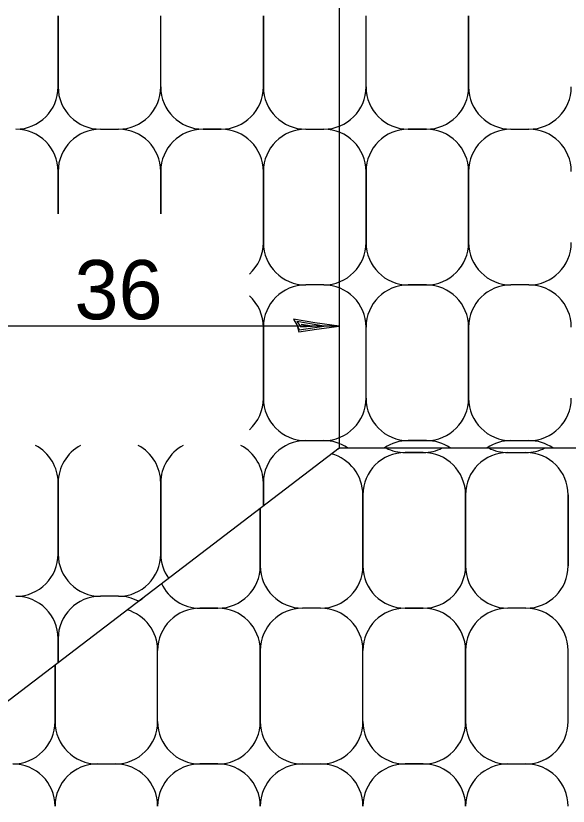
# Model space of a CAD drawing. Extents: x -0.02 to 2.83, y -0.09 to 1.83.
# Drawn here: x 1.0414 to 1.1502, y 0.8174 to 0.9732 of the extents above; entities that cross this region are included whole.
import ezdxf

# ---------------------------------------------------------------- set-up
doc = ezdxf.new("R2010")
doc.units = 0
doc.layers.add('RD_Pr_Roadway_Dimensions', color=7, linetype='Continuous')
doc.layers.add('SH_General_Details', color=7, linetype='Continuous')

msp = doc.modelspace()

# ---------------------------------------------------------------- linework, layer by layer
at = {"layer": 'RD_Pr_Roadway_Dimensions'}
msp.add_line((1.105056250916232, 0.9119754394094153), (1.0167229175833956, 0.9119754394094153), dxfattribs=at)
msp.add_lwpolyline([(1.0967912509111657, 0.9120987727249666), (1.0970695842569664, 0.910855439404647), (1.1005629175966576, 0.911390439391385), (1.105056250916232, 0.9119754394094153), (1.100257917589505, 0.912640439391385), (1.0960562509162322, 0.9133854393961534), (1.0967912509111657, 0.9120987727249666), (1.097161250915934, 0.9112771060670419), (1.1020379175810113, 0.9119854393998786), (1.096707917577584, 0.9129271060625717), (1.0974945842487707, 0.9118687727252647), (1.0997329175932302, 0.9120121060612305), (1.0975779175823523, 0.9123404393995805)], dxfattribs=at)
at = {"layer": 'SH_General_Details'}
for p, q in [((1.105056250916232, 1.0895654394033059), (1.105056250916232, 0.8879921060601874)), ((1.0496845842463867, 0.9591404393913849), (1.0496845842463867, 0.9731571060622736)), ((1.0496845842463867, 0.9731571060622736), (1.0496845842463867, 0.9591404393913849)), ((1.0496845842463867, 0.9731571060622736), (1.0496845842463867, 0.9591404393913849)), ((1.0699012509254708, 0.9591404393913849), (1.0699012509254708, 0.9731571060622736)), ((1.0699012509254708, 0.9591404393913849), (1.0699012509254708, 0.9731571060622736)), ((1.0699012509254708, 0.9591404393913849), (1.0699012509254708, 0.9731571060622736)), ((1.0901179175836935, 0.9591404393913849), (1.0901179175836935, 0.9731571060622736)), ((1.0901179175836935, 0.9731571060622736), (1.0901179175836935, 0.9591404393913849)), ((1.0901179175836935, 0.9731571060622736), (1.0901179175836935, 0.9591404393913849)), ((1.1103345842627779, 0.9591404393913849), (1.1103345842627779, 0.9731571060622736)), ((1.1103345842627779, 0.9591404393913849), (1.1103345842627779, 0.9731571060622736)), ((1.1103345842627779, 0.9591404393913849), (1.1103345842627779, 0.9731571060622736)), ((1.1305512509210005, 0.9591404393913849), (1.1305512509210005, 0.9731571060622736)), ((1.1305512509210005, 0.9731571060622736), (1.1305512509210005, 0.9591404393913849)), ((1.1305512509210005, 0.9731571060622736), (1.1305512509210005, 0.9591404393913849)), ((1.0580179175799682, 0.9508071060578033), (1.0615679175918893, 0.9508071060578033)), ((1.0580179175799682, 0.9508071060578033), (1.0615679175918893, 0.9508071060578033)), ((1.0782345842583074, 0.9508071060578033), (1.0817845842508569, 0.9508071060578033)), ((1.0782345842583074, 0.9508071060578033), (1.0817845842508569, 0.9508071060578033)), ((1.0817845842508569, 0.9508071060578033), (1.0782345842583074, 0.9508071060578033)), ((1.0984512509172752, 0.9508071060578033), (1.102001250929196, 0.9508071060578033)), ((1.0984512509172752, 0.9508071060578033), (1.102001250929196, 0.9508071060578033)), ((1.1186679175956145, 0.9508071060578033), (1.122217917588164, 0.9508071060578033)), ((1.1186679175956145, 0.9508071060578033), (1.122217917588164, 0.9508071060578033)), ((1.122217917588164, 0.9508071060578033), (1.1186679175956145, 0.9508071060578033)), ((1.1388845842545823, 0.9508071060578033), (1.1424345842463866, 0.9508071060578033)), ((1.1388845842545823, 0.9508071060578033), (1.1424345842463866, 0.9508071060578033)), ((1.0496845842463867, 0.9424737727249666), (1.0496845842463867, 0.9341587727273508)), ((1.0496845842463867, 0.9341587727273508), (1.0496845842463867, 0.9424737727249666)), ((1.0699012509254708, 0.9424737727249666), (1.0699012509254708, 0.9341587727273508)), ((1.0699012509254708, 0.9341587727273508), (1.0699012509254708, 0.9424737727249666)), ((1.0901179175836935, 0.9424737727249666), (1.0901179175836935, 0.9284571060741945)), ((1.0901179175836935, 0.9284571060741945), (1.0901179175836935, 0.9424737727249666)), ((1.1103345842627779, 0.9424737727249666), (1.1103345842627779, 0.9284571060741945)), ((1.1103345842627779, 0.9284571060741945), (1.1103345842627779, 0.9424737727249666)), ((1.1305512509210005, 0.9424737727249666), (1.1305512509210005, 0.9284571060741945)), ((1.1305512509210005, 0.9284571060741945), (1.1305512509210005, 0.9424737727249666)), ((1.102001250929196, 0.9201237727406129), (1.0984512509172752, 0.9201237727406129)), ((1.102001250929196, 0.9201237727406129), (1.0984512509172752, 0.9201237727406129)), ((1.1186679175956145, 0.9201237727406129), (1.122217917588164, 0.9201237727406129)), ((1.122217917588164, 0.9201237727406129), (1.1186679175956145, 0.9201237727406129)), ((1.1424345842463866, 0.9201237727406129), (1.1388845842545823, 0.9201237727406129)), ((1.1424345842463866, 0.9201237727406129), (1.1388845842545823, 0.9201237727406129)), ((1.0901179175836935, 0.8977737727368875), (1.0901179175836935, 0.9117904394070312)), ((1.0901179175836935, 0.9117904394070312), (1.0901179175836935, 0.8977737727368875)), ((1.0901179175836935, 0.9117904394070312), (1.0901179175836935, 0.8977737727368875)), ((1.1103345842627779, 0.8977737727368875), (1.1103345842627779, 0.9117904394070312)), ((1.1103345842627779, 0.8977737727368875), (1.1103345842627779, 0.9117904394070312)), ((1.1103345842627779, 0.8977737727368875), (1.1103345842627779, 0.9117904394070312)), ((1.1305512509210005, 0.8977737727368875), (1.1305512509210005, 0.9117904394070312)), ((1.1305512509210005, 0.9117904394070312), (1.1305512509210005, 0.8977737727368875)), ((1.1305512509210005, 0.9117904394070312), (1.1305512509210005, 0.8977737727368875)), ((1.0984512509172752, 0.8894404394033059), (1.102001250929196, 0.8894404394033059)), ((1.0984512509172752, 0.8894404394033059), (1.102001250929196, 0.8894404394033059)), ((1.1186679175956145, 0.8894404394033059), (1.122217917588164, 0.8894404394033059)), ((1.1186679175956145, 0.8894404394033059), (1.122217917588164, 0.8894404394033059)), ((1.122217917588164, 0.8894404394033059), (1.1186679175956145, 0.8894404394033059)), ((1.1388845842545823, 0.8894404394033059), (1.1424345842463866, 0.8894404394033059)), ((1.1388845842545823, 0.8894404394033059), (1.1424345842463866, 0.8894404394033059)), ((1.0167229175833956, 0.8205371060768767), (1.105056250916232, 0.8879921060601874)), ((1.105056250916232, 0.8879921060601874), (1.3682712509302393, 0.8879921060601874)), ((1.1180595842463865, 0.8870887727345034), (1.1216095842583076, 0.8870887727345034)), ((1.1180595842463865, 0.8870887727345034), (1.1216095842583076, 0.8870887727345034)), ((1.1216095842583076, 0.8870887727345034), (1.1180595842463865, 0.8870887727345034)), ((1.138276250925471, 0.8870887727345034), (1.1418262509172752, 0.8870887727345034)), ((1.138276250925471, 0.8870887727345034), (1.1418262509172752, 0.8870887727345034)), ((1.0496845842463867, 0.8811071060697242), (1.0496845842463867, 0.8670904393995805)), ((1.0496845842463867, 0.8670904393995805), (1.0496845842463867, 0.8811071060697242)), ((1.0699012509254708, 0.8811071060697242), (1.0699012509254708, 0.8670904393995805)), ((1.0699012509254708, 0.8670904393995805), (1.0699012509254708, 0.8811071060697242)), ((1.0901179175836935, 0.8811071060697242), (1.0901179175836935, 0.8765837727392717)), ((1.0901179175836935, 0.8765837727392717), (1.0901179175836935, 0.8811071060697242)), ((1.10972625091355, 0.8787554394009217), (1.10972625091355, 0.864738772730033)), ((1.10972625091355, 0.864738772730033), (1.10972625091355, 0.8787554394009217)), ((1.1299429175918891, 0.8787554394009217), (1.1299429175918891, 0.864738772730033)), ((1.1299429175918891, 0.864738772730033), (1.1299429175918891, 0.8787554394009217)), ((1.150159584250857, 0.8787554394009217), (1.150159584250857, 0.864738772730033)), ((1.150159584250857, 0.864738772730033), (1.150159584250857, 0.8787554394009217)), ((1.089509584254582, 0.8761204394104584), (1.089509584254582, 0.864738772730033)), ((1.089509584254582, 0.864738772730033), (1.089509584254582, 0.8761204394104584)), ((1.0615679175918893, 0.8587571060659989), (1.0580179175799682, 0.8587571060659989)), ((1.0615679175918893, 0.8587571060659989), (1.0580179175799682, 0.8587571060659989)), ((1.077626250929196, 0.8564054393971964), (1.0811762509210006, 0.8564054393971964)), ((1.0811762509210006, 0.8564054393971964), (1.077626250929196, 0.8564054393971964)), ((1.1013929175799682, 0.8564054393971964), (1.0978429175881639, 0.8564054393971964)), ((1.1013929175799682, 0.8564054393971964), (1.0978429175881639, 0.8564054393971964)), ((1.1180595842463865, 0.8564054393971964), (1.1216095842583076, 0.8564054393971964)), ((1.1216095842583076, 0.8564054393971964), (1.1180595842463865, 0.8564054393971964)), ((1.1418262509172752, 0.8564054393971964), (1.138276250925471, 0.8564054393971964)), ((1.1418262509172752, 0.8564054393971964), (1.138276250925471, 0.8564054393971964)), ((1.0496845842463867, 0.8457087727392717), (1.0496845842463867, 0.8504237727324172)), ((1.0496845842463867, 0.8504237727324172), (1.0496845842463867, 0.8457087727392717)), ((1.0496845842463867, 0.8504237727324172), (1.0496845842463867, 0.8457087727392717)), ((1.0692929175956145, 0.8340554393927261), (1.0692929175956145, 0.8480721060636147)), ((1.0692929175956145, 0.8340554393927261), (1.0692929175956145, 0.8480721060636147)), ((1.0692929175956145, 0.8340554393927261), (1.0692929175956145, 0.8480721060636147)), ((1.089509584254582, 0.8340554393927261), (1.089509584254582, 0.8480721060636147)), ((1.089509584254582, 0.8480721060636147), (1.089509584254582, 0.8340554393927261)), ((1.089509584254582, 0.8480721060636147), (1.089509584254582, 0.8340554393927261)), ((1.10972625091355, 0.8340554393927261), (1.10972625091355, 0.8480721060636147)), ((1.10972625091355, 0.8340554393927261), (1.10972625091355, 0.8480721060636147)), ((1.10972625091355, 0.8340554393927261), (1.10972625091355, 0.8480721060636147)), ((1.1299429175918891, 0.8340554393927261), (1.1299429175918891, 0.8480721060636147)), ((1.1299429175918891, 0.8480721060636147), (1.1299429175918891, 0.8340554393927261)), ((1.1299429175918891, 0.8480721060636147), (1.1299429175918891, 0.8340554393927261)), ((1.150159584250857, 0.8340554393927261), (1.150159584250857, 0.8480721060636147)), ((1.150159584250857, 0.8340554393927261), (1.150159584250857, 0.8480721060636147)), ((1.150159584250857, 0.8340554393927261), (1.150159584250857, 0.8480721060636147)), ((1.0490762509172753, 0.8340554393927261), (1.0490762509172753, 0.8452437727252646)), ((1.0490762509172753, 0.8452437727252646), (1.0490762509172753, 0.8340554393927261)), ((1.0490762509172753, 0.8452437727252646), (1.0490762509172753, 0.8340554393927261)), ((1.0574095842508568, 0.8257221060598894), (1.060959584262778, 0.8257221060598894)), ((1.0574095842508568, 0.8257221060598894), (1.060959584262778, 0.8257221060598894)), ((1.077626250929196, 0.8257221060598894), (1.0811762509210006, 0.8257221060598894)), ((1.077626250929196, 0.8257221060598894), (1.0811762509210006, 0.8257221060598894)), ((1.0811762509210006, 0.8257221060598894), (1.077626250929196, 0.8257221060598894)), ((1.0978429175881639, 0.8257221060598894), (1.1013929175799682, 0.8257221060598894)), ((1.0978429175881639, 0.8257221060598894), (1.1013929175799682, 0.8257221060598894)), ((1.1180595842463865, 0.8257221060598894), (1.1216095842583076, 0.8257221060598894)), ((1.1180595842463865, 0.8257221060598894), (1.1216095842583076, 0.8257221060598894)), ((1.1216095842583076, 0.8257221060598894), (1.1180595842463865, 0.8257221060598894)), ((1.138276250925471, 0.8257221060598894), (1.1418262509172752, 0.8257221060598894)), ((1.138276250925471, 0.8257221060598894), (1.1418262509172752, 0.8257221060598894))]:
    msp.add_line(p, q, dxfattribs=at)
for centre, start, end in [((1.0413515016106858, 0.9591407145860299), 270, 360), ((1.0580181682771042, 0.9591407145860299), 180, 270), ((1.0615681682689084, 0.9591407145860299), 270, 360), ((1.078234834936072, 0.9591407145860299), 180, 270), ((1.0817848349278762, 0.9591407145860299), 270, 360), ((1.0984515015942946, 0.9591407145860299), 180, 270), ((1.1020015016062155, 0.9591407145860299), 270, 360), ((1.1186681682733788, 0.9591407145860299), 180, 270), ((1.1222181682651833, 0.9591407145860299), 270, 360), ((1.1388848349316016, 0.9591407145860299), 180, 270), ((1.1424348349435225, 0.9591407145860299), 270, 360), ((1.0413515016106858, 0.9424740479196115), 0, 90), ((1.0580181682771042, 0.9424740479196115), 90, 180), ((1.0615681682689084, 0.9424740479196115), 0, 90), ((1.078234834936072, 0.9424740479196115), 90, 180), ((1.0817848349278762, 0.9424740479196115), 0, 90), ((1.0984515015942946, 0.9424740479196115), 90, 180), ((1.1020015016062155, 0.9424740479196115), 0, 90), ((1.1186681682733788, 0.9424740479196115), 90, 180), ((1.1222181682651833, 0.9424740479196115), 0, 90), ((1.1388848349316016, 0.9424740479196115), 90, 180), ((1.1424348349435225, 0.9424740479196115), 0, 90), ((1.0817848349278762, 0.9284573812688395), 311.97453055555553, 360), ((1.0984515015942946, 0.9284573812688395), 180, 270), ((1.1020015016062155, 0.9284573812688395), 270, 360), ((1.1186681682733788, 0.9284573812688395), 180, 270), ((1.1222181682651833, 0.9284573812688395), 270, 360), ((1.1388848349316016, 0.9284573812688395), 180, 270), ((1.1424348349435225, 0.9284573812688395), 270, 360), ((1.0984515015942946, 0.911790714601676), 90, 180), ((1.1020015016062155, 0.911790714601676), 0, 90), ((1.1186681682733788, 0.911790714601676), 90, 180), ((1.1222181682651833, 0.911790714601676), 0, 90), ((1.1388848349316016, 0.911790714601676), 90, 180), ((1.1424348349435225, 0.911790714601676), 0, 90), ((1.0817848349278762, 0.911790714601676), 0, 48.02546944444447), ((1.0817848349278762, 0.8977740479315325), 311.97453055555553, 360), ((1.0984515015942946, 0.8977740479315325), 180, 270), ((1.1020015016062155, 0.8977740479315325), 270, 360), ((1.1186681682733788, 0.8977740479315325), 180, 270), ((1.1222181682651833, 0.8977740479315325), 270, 360), ((1.1388848349316016, 0.8977740479315325), 180, 270), ((1.1424348349435225, 0.8977740479315325), 270, 360), ((1.0984515015942946, 0.881107381264369), 90, 180), ((1.1020015016062155, 0.881107381264369), 55.71036111111111, 90), ((1.1186681682733788, 0.881107381264369), 90, 124.28963888888887), ((1.1222181682651833, 0.881107381264369), 55.71036111111111, 90), ((1.1388848349316016, 0.881107381264369), 90, 124.28963888888887), ((1.1424348349435225, 0.881107381264369), 55.71036111111111, 90), ((1.0413515016106858, 0.881107381264369), 0, 62.128736111111095), ((1.0580181682771042, 0.881107381264369), 117.87126388888888, 180), ((1.0615681682689084, 0.881107381264369), 0, 62.128736111111095), ((1.078234834936072, 0.881107381264369), 117.87126388888888, 180), ((1.0817848349278762, 0.881107381264369), 0, 62.128736111111095), ((1.101393168277104, 0.8954223812619849), 294.63535833333333, 296.92502777777776), ((1.1180598349435225, 0.8954223812619849), 243.07496944444443, 270), ((1.121609834936072, 0.8954223812619849), 270, 296.92503055555557), ((1.1382765016024903, 0.8954223812619849), 243.07496944444443, 270), ((1.1418265015942946, 0.8954223812619849), 270, 296.92503055555557), ((1.101393168277104, 0.8787557145955666), 0, 75.25472500000001), ((1.1180598349435225, 0.8787557145955666), 90, 180), ((1.121609834936072, 0.8787557145955666), 0, 90), ((1.1382765016024903, 0.8787557145955666), 90, 180), ((1.1418265015942946, 0.8787557145955666), 0, 90), ((1.0413515016106858, 0.8670907145942255), 270, 360), ((1.0580181682771042, 0.8670907145942255), 180, 270), ((1.0615681682689084, 0.8670907145942255), 270, 360), ((1.078234834936072, 0.8670907145942255), 180, 215.07376666666667), ((1.0811765015987649, 0.8647390479246779), 270, 360), ((1.0978431682651832, 0.8647390479246779), 180, 270), ((1.101393168277104, 0.8647390479246779), 270, 360), ((1.1180598349435225, 0.8647390479246779), 180, 270), ((1.121609834936072, 0.8647390479246779), 270, 360), ((1.1382765016024903, 0.8647390479246779), 180, 270), ((1.1418265015942946, 0.8647390479246779), 270, 360), ((1.0776265016062154, 0.8647390479246779), 204.65845000000002, 270), ((1.0413515016106858, 0.8504240479270622), 0, 90), ((1.0580181682771042, 0.8504240479270622), 90, 180), ((1.0615681682689084, 0.8504240479270622), 61.93093055555556, 90), ((1.0609598349397973, 0.8647390479246779), 301.00559166666665, 313.7281194444444), ((1.0609598349397973, 0.8480723812582597), 0, 73.92859444444446), ((1.0776265016062154, 0.8480723812582597), 90, 180), ((1.0811765015987649, 0.8480723812582597), 0, 90), ((1.0978431682651832, 0.8480723812582597), 90, 180), ((1.101393168277104, 0.8480723812582597), 0, 90), ((1.1180598349435225, 0.8480723812582597), 90, 180), ((1.121609834936072, 0.8480723812582597), 0, 90), ((1.1382765016024903, 0.8480723812582597), 90, 180), ((1.1418265015942946, 0.8480723812582597), 0, 90), ((1.0407431682614579, 0.8340557145873709), 270, 360), ((1.0574098349278762, 0.8340557145873709), 180, 270), ((1.0609598349397973, 0.8340557145873709), 270, 360), ((1.0776265016062154, 0.8340557145873709), 180, 270), ((1.0811765015987649, 0.8340557145873709), 270, 360), ((1.0978431682651832, 0.8340557145873709), 180, 270), ((1.101393168277104, 0.8340557145873709), 270, 360), ((1.1180598349435225, 0.8340557145873709), 180, 270), ((1.121609834936072, 0.8340557145873709), 270, 360), ((1.1382765016024903, 0.8340557145873709), 180, 270), ((1.1418265015942946, 0.8340557145873709), 270, 360), ((1.0407431682614579, 0.8173890479209527), 0, 90), ((1.0574098349278762, 0.8173890479209527), 90, 180), ((1.0609598349397973, 0.8173890479209527), 0, 90), ((1.0776265016062154, 0.8173890479209527), 90, 180), ((1.0811765015987649, 0.8173890479209527), 0, 90), ((1.0978431682651832, 0.8173890479209527), 90, 180), ((1.101393168277104, 0.8173890479209527), 0, 90), ((1.1180598349435225, 0.8173890479209527), 90, 180), ((1.121609834936072, 0.8173890479209527), 0, 90), ((1.1382765016024903, 0.8173890479209527), 90, 180), ((1.1418265015942946, 0.8173890479209527), 0, 90)]:
    msp.add_arc(centre, 0.008333333333333331, start, end, dxfattribs=at)

# ---------------------------------------------------------------- texts
at = {"layer": 'RD_Pr_Roadway_Dimensions'}
msp.add_text('36', height=0.011666669999999999, dxfattribs=at).set_placement((1.052900714901426, 0.9133513405336136))

doc.saveas('drawing.dxf')
